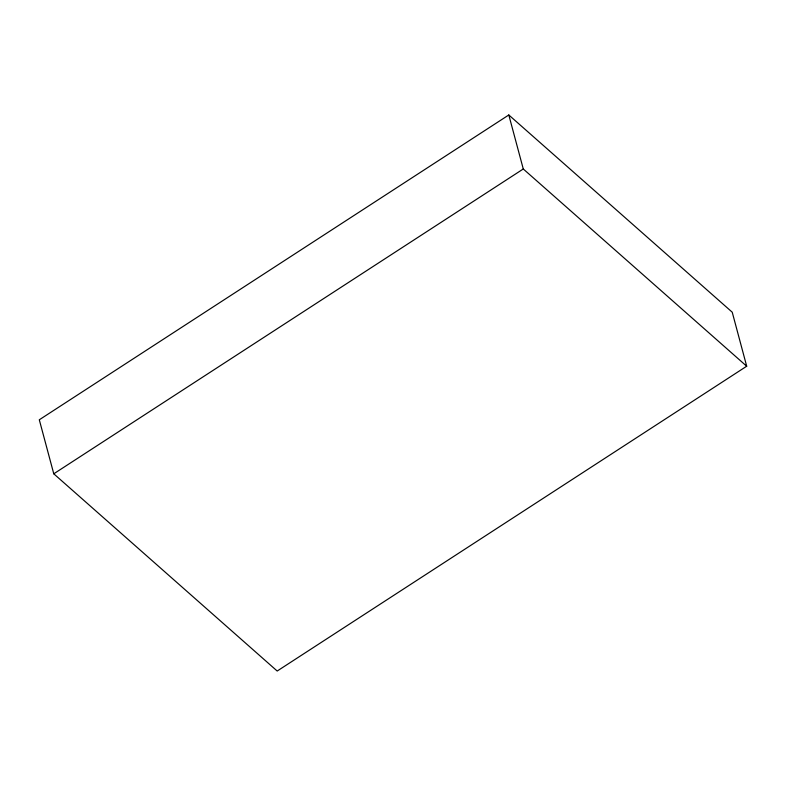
<?xml version="1.0" encoding="UTF-8"?>
<svg xmlns="http://www.w3.org/2000/svg" width="786" height="786" viewBox="0 0 786 786"><rect width="100%" height="100%" fill="white"/><g stroke="black" fill="none" stroke-linecap="round" stroke-linejoin="round"><path stroke-width="1.18" d="M508.807 114.972L39.3 419.783L53.772 473.801L277.193 671.028L746.7 366.217L732.228 312.199L508.807 114.972L523.28 168.98L746.7 366.217M53.772 473.801L523.28 168.98"/></g></svg>
